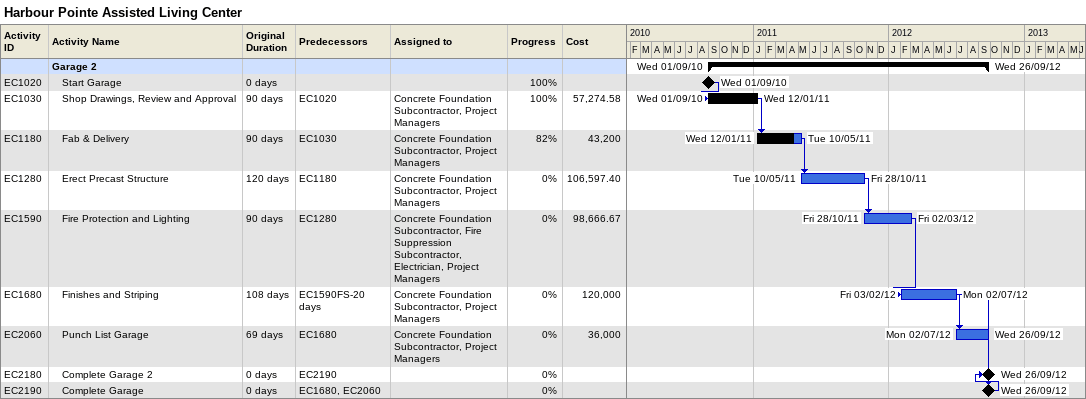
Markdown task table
Harbour Pointe Assisted Living Center

| ID | Level | Task | Original duration | Start | Finish | Predecessors | Resources | % complete | Cost |
|---|---|---|---|---|---|---|---|---|---|
|  | 1 | **Garage 2** |  | 2010-09-01 | 2012-09-26 |  |  |  |  |
| EC1020 | 2 | Start Garage | 0d | 2010-09-01 | 2010-09-01 |  |  | 100 |  |
| EC1030 | 2 | Shop Drawings, Review and Approval | 90d | 2010-09-01 | 2011-01-12 | EC1020 | Concrete Foundation Subcontractor, Project Managers | 100 | 57274.58 |
| EC1180 | 2 | Fab & Delivery | 90d | 2011-01-12 | 2011-05-10 | EC1030 | Concrete Foundation Subcontractor, Project Managers | 82 | 43200 |
| EC1280 | 2 | Erect Precast Structure | 120d | 2011-05-10 | 2011-10-28 | EC1180 | Concrete Foundation Subcontractor, Project Managers | 0 | 106597.40 |
| EC1590 | 2 | Fire Protection and Lighting | 90d | 2011-10-28 | 2012-03-02 | EC1280 | Concrete Foundation Subcontractor, Fire Suppression Subcontractor, Electrician, Project Managers | 0 | 98666.67 |
| EC1680 | 2 | Finishes and Striping | 108d | 2012-02-03 | 2012-07-02 | EC1590FS-20d | Concrete Foundation Subcontractor, Project Managers | 0 | 120000 |
| EC2060 | 2 | Punch List Garage | 69d | 2012-07-02 | 2012-09-26 | EC1680 | Concrete Foundation Subcontractor, Project Managers | 0 | 36000 |
| EC2180 | 2 | Complete Garage 2 | 0d | 2012-09-26 | 2012-09-26 | EC2190 |  | 0 |  |
| EC2190 | 2 | Complete Garage | 0d | 2012-09-26 | 2012-09-26 | EC1680, EC2060 |  | 0 |  |
